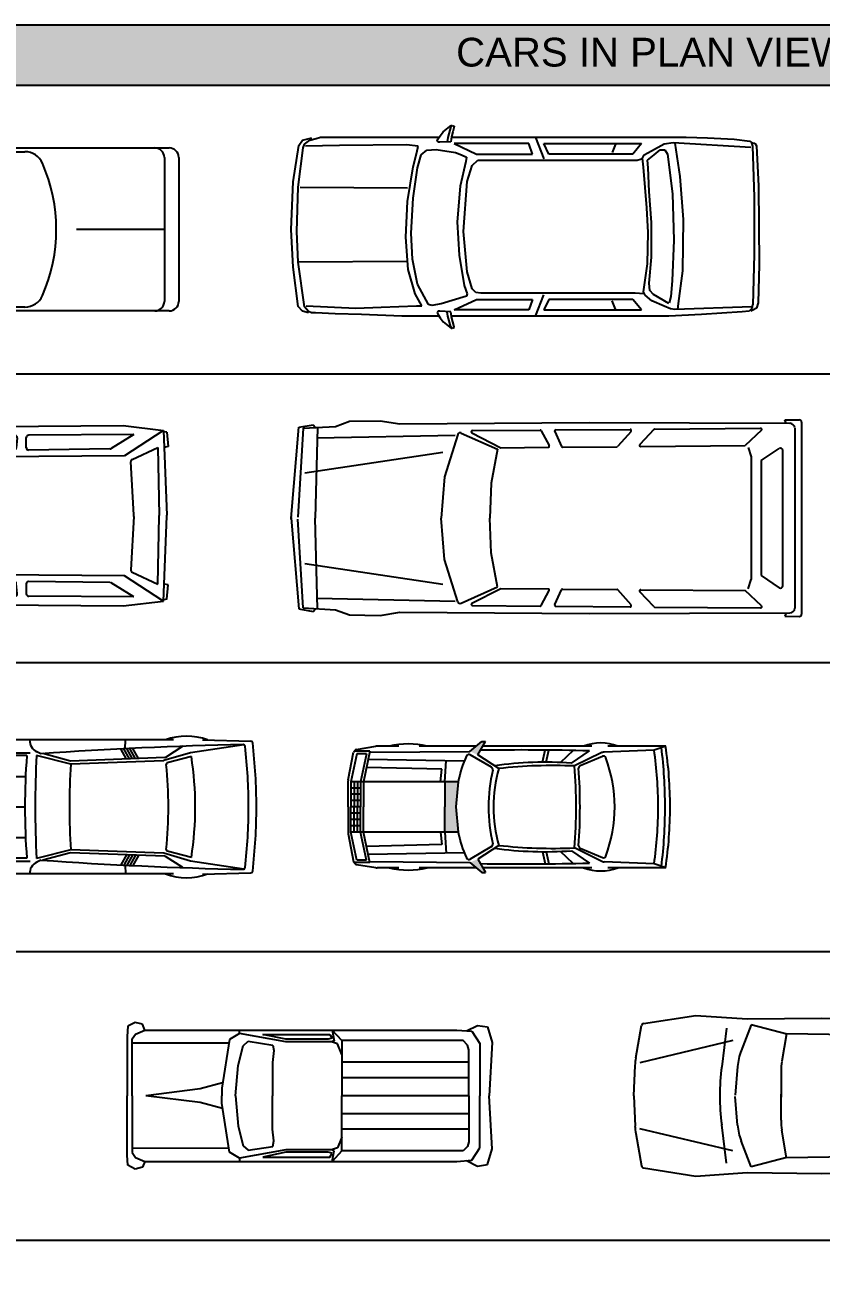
# Model space of a CAD drawing. Header units: millimetres. Extents: x 2646 to 50990, y 12226 to 40347.
# Drawn here: x 22013 to 30324, y 27421 to 40347 of the extents above; entities that cross this region are included whole.
import ezdxf

# ---------------------------------------------------------------- set-up
doc = ezdxf.new("R2010")
doc.units = ezdxf.units.MM
doc.layers.add('www.cad-blocks.net', color=7, linetype='Continuous')
doc.styles.add('ATTR', font='romans.shx', dxfattribs={"width": 0.8, "height": 1.114828})
doc.styles.get("Standard").update_dxf_attribs({"font": 'arial.ttf'})

# ---------------------------------------------------------------- blocks, each defined once
blk = doc.blocks.new('A$C361F10BA')
for p, q in [((-0.02, 0.85), (4.48, 0.85)), ((1.3, 0.655), (0.734, 0.782)), ((1.33, 0.7), (0.836, 0.81)), ((0.836, 0.81), (2.974, 0.81)), ((1.53, 0.7), (1.036, 0.81)), ((2.58, 0.7), (2.58, 0.81)), ((-0.12, -0.75), (-0.12, 0.75)), ((0, -0.75), (0, 0.75)), ((1.33, 0.7), (2.58, 0.7)), ((4.43, 0.75), (4.43, -0.75)), ((4.58, 0.75), (4.58, -0.75)), ((4.43, 0), (3.511, 0)), ((1.3, -0.655), (0.734, -0.782)), ((1.33, -0.7), (0.836, -0.81)), ((1.53, -0.7), (1.036, -0.81)), ((2.58, -0.7), (1.33, -0.7)), ((2.58, -0.7), (2.58, -0.81)), ((4.48, -0.85), (-0.02, -0.85)), ((2.974, -0.81), (0.836, -0.81))]:
    blk.add_line(p, q)
for centre, radius, start, end in [((-0.02, 0.75), 0.1, 90, 180), ((0.1, 0.75), 0.1, 90, 180), ((0.836, 0.61), 0.2, 90, 156.261), ((2.974, 0.61), 0.2, 23.739, 90), ((4.33, 0.75), 0.1, 0, 90), ((4.48, 0.75), 0.1, 0, 90), ((2.223, 0), 1.715, 156.261, 203.739), ((2.323, 0), 1.215, 144.8298, 215.1702), ((1.587, 0), 1.215, 324.8298, 35.1702), ((1.587, 0), 1.715, 336.261, 23.739), ((-0.02, -0.75), 0.1, 180, 270), ((0.1, -0.75), 0.1, 180, 270), ((0.836, -0.61), 0.2, 203.739, 270), ((2.974, -0.61), 0.2, 270, 336.261), ((4.33, -0.75), 0.1, 270, 0), ((4.48, -0.75), 0.1, 270, 0)]:
    blk.add_arc(centre, radius, start, end)
blk = doc.blocks.new('A$C381B4D24')
for p, q in [((-0.244, 1.001), (-0.212, 1.042)), ((-0.212, 1.042), (-0.142, 1.096)), ((-0.133, 1.095), (-0.162, 0.981)), ((-0.142, 1.096), (-0.127, 1.108)), ((-0.12, 1.108), (-0.133, 1.095)), ((-0.127, 1.108), (-0.12, 1.108)), ((-0.11, 1.042), (-0.124, 0.989)), ((-0.119, 1.108), (-0.097, 1.101)), ((-0.097, 1.095), (-0.11, 1.042)), ((-0.097, 1.101), (-0.097, 1.095)), ((-1.719, 0.898), (-1.68, 0.953)), ((-1.68, 0.953), (-1.583, 0.977)), ((-1.672, 0.873), (-1.658, 0.914)), ((-1.658, 0.914), (-1.605, 0.955)), ((-1.605, 0.955), (-1.538, 0.971)), ((-1.538, 0.971), (-1.491, 0.987)), ((-1.491, 0.987), (-0.253, 0.987)), ((-0.596, 0.906), (-1.293, 0.898)), ((-0.473, 0.89), (-0.596, 0.906)), ((-0.274, 0.942), (-0.269, 0.963)), ((-0.269, 0.935), (-0.274, 0.942)), ((-0.269, 0.963), (-0.244, 1.001)), ((-0.263, 0.932), (-0.269, 0.935)), ((-0.246, 0.932), (-0.263, 0.932)), ((-0.131, 0.936), (-0.246, 0.932)), ((-0.162, 0.981), (-0.17, 0.938)), ((-0.128, 0.963), (-0.131, 0.936)), ((-0.124, 0.989), (-0.128, 0.963)), ((-0.124, 0.987), (2.324, 0.987)), ((0.682, 0.92), (-0.097, 0.92)), ((-0.097, 0.92), (0.136, 0.809)), ((0.721, 0.809), (0.682, 0.92)), ((0.753, 0.983), (0.838, 0.761)), ((0.838, 0.92), (1.857, 0.92)), ((0.89, 0.809), (0.838, 0.92)), ((1.585, 0.912), (1.552, 0.825)), ((1.857, 0.92), (1.766, 0.809)), ((1.961, 0.844), (2.095, 0.916)), ((2.095, 0.916), (2.188, 0.93)), ((2.188, 0.93), (2.998, 0.88)), ((2.206, 0.923), (2.258, 0.574)), ((2.324, 0.987), (2.546, 0.978)), ((2.546, 0.978), (2.826, 0.963)), ((2.826, 0.963), (2.989, 0.944)), ((2.989, 0.944), (3.007, 0.929)), ((2.998, 0.93), (3.039, 0.923)), ((3.007, 0.929), (3.015, 0.893)), ((3.039, 0.923), (3.056, 0.894)), ((-1.777, 0.52), (-1.719, 0.898)), ((-1.725, 0.465), (-1.672, 0.873)), ((-1.293, 0.898), (-1.648, 0.89)), ((-0.524, 0.677), (-0.486, 0.827)), ((-0.486, 0.827), (-0.473, 0.89)), ((-0.481, 0.666), (-0.442, 0.801)), ((-0.442, 0.801), (-0.383, 0.849)), ((-0.383, 0.849), (-0.286, 0.856)), ((-0.286, 0.856), (-0.085, 0.825)), ((-0.085, 0.825), (-0.019, 0.801)), ((-0.019, 0.801), (0.032, 0.777)), ((0.032, 0.777), (0.026, 0.73)), ((0.136, 0.809), (0.721, 0.809)), ((1.766, 0.809), (0.89, 0.809)), ((1.868, 0.766), (1.885, 0.802)), ((1.885, 0.802), (1.961, 0.844)), ((1.92, 0.745), (1.99, 0.802)), ((1.99, 0.802), (2.054, 0.852)), ((2.054, 0.852), (2.101, 0.852)), ((2.101, 0.852), (2.13, 0.809)), ((2.13, 0.809), (2.182, 0.396)), ((3.015, 0.893), (3.033, 0.361)), ((3.056, 0.894), (3.08, 0.475)), ((-0.583, 0.314), (-0.524, 0.677)), ((-0.526, 0.349), (-0.481, 0.666)), ((0.026, 0.73), (-0.033, 0.476)), ((0.039, 0.523), (0.091, 0.69)), ((0.091, 0.69), (0.149, 0.746)), ((0.149, 0.746), (1.812, 0.746)), ((1.812, 0.746), (1.857, 0.761)), ((1.879, 0.674), (1.868, 0.766)), ((1.914, 0.247), (1.879, 0.674)), ((1.926, 0.666), (1.92, 0.745)), ((1.938, 0.417), (1.926, 0.666)), ((-1.797, 0.023), (-1.777, 0.52)), ((0, 0), (0.039, 0.523)), ((2.258, 0.574), (2.293, 0.126)), ((-1.738, 0), (-1.725, 0.465)), ((-1.706, 0.464), (-0.583, 0.456)), ((-0.033, 0.476), (-0.065, 0.103)), ((1.961, 0.097), (1.938, 0.417)), ((2.182, 0.396), (2.194, -0.088)), ((3.08, 0.475), (3.085, -0.344)), ((-0.602, -0.056), (-0.583, 0.314)), ((-0.546, -0.016), (-0.526, 0.349)), ((3.033, 0.361), (3.033, -0.237)), ((1.926, -0.009), (1.914, 0.247)), ((-1.777, -0.371), (-1.797, 0.023)), ((-1.725, -0.318), (-1.738, 0)), ((-0.065, 0.103), (-0.046, -0.246)), ((0.039, -0.42), (0, 0)), ((1.961, -0.265), (1.961, 0.097)), ((2.293, 0.126), (2.287, -0.408)), ((-0.576, -0.395), (-0.602, -0.056)), ((-0.533, -0.286), (-0.546, -0.016)), ((1.92, -0.337), (1.926, -0.009)), ((2.194, -0.088), (2.177, -0.514)), ((-0.046, -0.246), (0.006, -0.563)), ((3.033, -0.237), (3.021, -0.764)), ((-1.726, -0.782), (-1.777, -0.371)), ((-1.658, -0.783), (-1.725, -0.318)), ((-1.719, -0.316), (-0.596, -0.308)), ((-0.481, -0.547), (-0.533, -0.286)), ((1.879, -0.628), (1.92, -0.337)), ((1.938, -0.536), (1.961, -0.265)), ((3.085, -0.344), (3.074, -0.742)), ((-0.505, -0.648), (-0.576, -0.395)), ((0.091, -0.595), (0.039, -0.42)), ((2.177, -0.514), (2.165, -0.678)), ((2.287, -0.408), (2.241, -0.749)), ((-0.364, -0.761), (-0.481, -0.547)), ((0.006, -0.563), (0.039, -0.65)), ((0.13, -0.634), (0.091, -0.595)), ((0.182, -0.642), (0.13, -0.634)), ((1.793, -0.642), (0.182, -0.642)), ((1.883, -0.65), (1.793, -0.642)), ((1.897, -0.664), (1.879, -0.628)), ((1.943, -0.614), (1.938, -0.536)), ((1.984, -0.657), (1.943, -0.614)), ((-1.642, -0.774), (-1.125, -0.797)), ((-0.86, -0.789), (-0.492, -0.774)), ((-0.434, -0.774), (-0.505, -0.648)), ((-0.492, -0.774), (-0.434, -0.774)), ((-0.331, -0.769), (-0.364, -0.761)), ((-0.234, -0.753), (-0.331, -0.769)), ((0.032, -0.674), (-0.234, -0.753)), ((-0.097, -0.817), (0.136, -0.706)), ((0.039, -0.65), (0.032, -0.674)), ((0.136, -0.706), (0.721, -0.706)), ((0.721, -0.706), (0.682, -0.817)), ((0.753, -0.88), (0.838, -0.658)), ((0.89, -0.706), (0.838, -0.817)), ((1.766, -0.706), (0.89, -0.706)), ((1.585, -0.809), (1.552, -0.722)), ((1.857, -0.817), (1.766, -0.706)), ((1.967, -0.721), (1.897, -0.664)), ((2.095, -0.778), (1.967, -0.721)), ((2.142, -0.749), (1.984, -0.657)), ((2.165, -0.678), (2.147, -0.742)), ((2.241, -0.749), (2.235, -0.813)), ((3.017, -0.764), (3.01, -0.803)), ((3.074, -0.742), (3.056, -0.799)), ((-1.68, -0.829), (-1.726, -0.782)), ((-1.616, -0.845), (-1.68, -0.829)), ((-1.618, -0.832), (-1.658, -0.783)), ((-1.585, -0.848), (-1.618, -0.832)), ((-1.545, -0.848), (-1.585, -0.848)), ((-1.338, -0.856), (-1.545, -0.848)), ((-1.064, -0.864), (-1.338, -0.856)), ((-1.125, -0.797), (-0.86, -0.789)), ((-0.643, -0.881), (-1.064, -0.864)), ((-0.397, -0.881), (-0.643, -0.881)), ((-0.256, -0.881), (-0.397, -0.881)), ((-0.269, -0.834), (-0.274, -0.841)), ((-0.274, -0.841), (-0.269, -0.862)), ((-0.263, -0.831), (-0.269, -0.834)), ((-0.269, -0.862), (-0.244, -0.9)), ((-0.246, -0.831), (-0.263, -0.831)), ((-0.131, -0.835), (-0.246, -0.831)), ((-0.244, -0.9), (-0.212, -0.941)), ((-0.162, -0.88), (-0.17, -0.837)), ((-0.133, -0.994), (-0.162, -0.88)), ((-0.128, -0.862), (-0.131, -0.835)), ((-0.124, -0.889), (-0.128, -0.862)), ((1.703, -0.881), (-0.125, -0.881)), ((-0.11, -0.941), (-0.124, -0.889)), ((0.682, -0.817), (-0.097, -0.817)), ((0.838, -0.817), (1.857, -0.817)), ((2.144, -0.881), (1.703, -0.881)), ((2.159, -0.806), (2.095, -0.778)), ((2.483, -0.864), (2.144, -0.881)), ((2.206, -0.813), (2.159, -0.806)), ((3.01, -0.785), (2.206, -0.813)), ((2.907, -0.837), (2.483, -0.864)), ((2.981, -0.829), (2.907, -0.837)), ((3.01, -0.803), (2.981, -0.829)), ((3.021, -0.82), (2.998, -0.828)), ((3.056, -0.799), (3.021, -0.82)), ((-0.212, -0.941), (-0.142, -0.995)), ((-0.142, -0.995), (-0.127, -1.007)), ((-0.12, -1.007), (-0.133, -0.994)), ((-0.127, -1.007), (-0.12, -1.007)), ((-0.119, -1.007), (-0.097, -1)), ((-0.097, -0.994), (-0.11, -0.941)), ((-0.097, -1), (-0.097, -0.994))]:
    blk.add_line(p, q)
blk = doc.blocks.new('A$C4BBF0185')
for p, q in [((-0.286, 0.99), (-0.197, 0.993)), ((-0.279, 0.784), (-0.286, 0.99)), ((-0.197, 0.993), (-0.188, 0.821)), ((-0.191, 0.889), (0.692, 0.917)), ((0.692, 0.917), (3.193, 0.936)), ((3.193, 0.936), (3.615, 0.886)), ((-0.836, 0.272), (-0.771, 0.828)), ((-0.694, 0.824), (-0.752, 0.357)), ((-0.723, 0.872), (-0.282, 0.886)), ((-0.543, 0.844), (-0.694, 0.824)), ((-0.523, 0.883), (-0.543, 0.844)), ((-0.366, 0.786), (-0.381, 0.783)), ((0.65, 0.826), (-0.33, 0.804)), ((0.155, 0.599), (-0.284, 0.777)), ((0.203, 0.647), (-0.157, 0.808)), ((0.675, 0.804), (0.688, 0.68)), ((0.992, 0.69), (0.996, 0.805)), ((2.063, 0.835), (1.021, 0.828)), ((2.088, 0.807), (2.078, 0.701)), ((2.182, 0.706), (2.183, 0.811)), ((3.306, 0.842), (2.208, 0.836)), ((3.306, 0.842), (3.069, 0.696)), ((3.608, 0.882), (3.208, 0.622)), ((3.615, 0.886), (3.649, 0.002)), ((3.648, 0.867), (3.617, 0.872)), ((3.648, 0.867), (3.663, 0.718)), ((-0.486, 0.708), (-0.521, 0.646)), ((0.663, 0.652), (0.203, 0.647)), ((2.054, 0.679), (1.017, 0.664)), ((3.056, 0.693), (2.207, 0.681)), ((3.287, 0.584), (3.556, 0.708)), ((3.556, 0.708), (3.57, -0.001)), ((3.663, 0.718), (3.622, 0.709)), ((-0.521, 0.646), (-0.564, 0.274)), ((0.091, 0.626), (0.026, 0.291)), ((3.208, 0.622), (0.155, 0.599)), ((3.304, 0.004), (3.273, 0.56)), ((-0.798, 0.33), (-0.809, 0.209)), ((-0.752, 0.357), (-0.798, 0.33)), ((0.026, 0.291), (0, -0.008)), ((0.026, -0.298), (0, 0)), ((3.304, -0.012), (3.273, -0.568)), ((3.556, -0.716), (3.57, -0.007)), ((3.615, -0.894), (3.649, -0.01)), ((-0.798, -0.338), (-0.809, -0.217)), ((-0.836, -0.28), (-0.771, -0.836)), ((-0.752, -0.365), (-0.798, -0.338)), ((-0.694, -0.832), (-0.752, -0.365)), ((-0.521, -0.654), (-0.564, -0.282)), ((0.091, -0.633), (0.026, -0.298)), ((0.155, -0.607), (-0.284, -0.785)), ((3.208, -0.63), (0.155, -0.607)), ((3.608, -0.89), (3.208, -0.63)), ((3.287, -0.592), (3.556, -0.716)), ((-0.486, -0.716), (-0.521, -0.654)), ((0.203, -0.655), (-0.157, -0.816)), ((0.663, -0.66), (0.203, -0.655)), ((0.675, -0.812), (0.688, -0.688)), ((0.992, -0.698), (0.996, -0.813)), ((2.054, -0.686), (1.017, -0.672)), ((2.088, -0.815), (2.078, -0.709)), ((2.182, -0.714), (2.183, -0.819)), ((3.056, -0.701), (2.207, -0.689)), ((3.306, -0.85), (3.069, -0.704)), ((3.663, -0.726), (3.622, -0.717)), ((3.648, -0.875), (3.663, -0.726)), ((-0.723, -0.88), (-0.282, -0.894)), ((-0.543, -0.852), (-0.694, -0.832)), ((-0.523, -0.891), (-0.543, -0.852)), ((-0.366, -0.794), (-0.381, -0.791)), ((0.65, -0.834), (-0.33, -0.811)), ((-0.279, -0.792), (-0.286, -0.998)), ((-0.197, -1.001), (-0.188, -0.829)), ((-0.191, -0.897), (0.692, -0.925)), ((2.063, -0.843), (1.021, -0.836)), ((3.306, -0.85), (2.208, -0.844)), ((3.193, -0.944), (3.615, -0.894)), ((3.648, -0.875), (3.617, -0.88)), ((-0.286, -0.998), (-0.197, -1.001)), ((0.692, -0.925), (3.193, -0.944))]:
    blk.add_line(p, q)
for centre, radius, start, end in [((-0.722, 0.822), 0.05, 91.8164, 173.4043), ((-0.355, 0.636), 0.15, 99.8923, 151.0161), ((-0.34, 0.638), 0.15, 67.9422, 99.8923), ((-0.329, 0.729), 0.075, 91.328, 118.506), ((0.65, 0.801), 0.025, 6.0612, 90.3434), ((1.021, 0.803), 0.025, 90.3434, 177.5285), ((2.063, 0.81), 0.025, 354.6952, 90.3434), ((2.208, 0.811), 0.025, 90.3434, 179.4021), ((0.663, 0.677), 0.025, 270.6505, 6.0612), ((1.017, 0.689), 0.025, 177.5285, 270.8029), ((2.053, 0.704), 0.025, 270.8029, 354.6952), ((2.207, 0.706), 0.025, 179.4021, 270.8029), ((3.056, 0.718), 0.025, 270.8029, 301.6421), ((3.298, 0.562), 0.025, 114.8035, 183.2131), ((1.549, -0.004), 2.4, 173.4043, 186.5957), ((1.82, -0.004), 2.4, 173.3562, 186.6438), ((1.581, -0.004), 2.4, 174.9171, 185.0829), ((3.154, -0.004), 0.15, 356.7869, 3.2131), ((3.499, -0.004), 0.15, 357.7943, 2.2057), ((3.42, -0.004), 0.15, 358.8622, 1.1378), ((3.298, -0.57), 0.025, 176.7869, 245.1965), ((-0.355, -0.644), 0.15, 208.9839, 260.1077), ((0.663, -0.685), 0.025, 353.9388, 89.3495), ((1.017, -0.697), 0.025, 89.1971, 182.4715), ((2.053, -0.711), 0.025, 5.3048, 89.1971), ((2.207, -0.714), 0.025, 89.1971, 180.5979), ((3.056, -0.726), 0.025, 58.3579, 89.1971), ((-0.722, -0.83), 0.05, 186.5957, 268.1836), ((-0.34, -0.646), 0.15, 260.1077, 292.0578), ((-0.329, -0.737), 0.075, 241.494, 268.672), ((0.65, -0.809), 0.025, 269.6566, 353.9388), ((1.021, -0.811), 0.025, 182.4715, 269.6566), ((2.063, -0.818), 0.025, 269.6566, 5.3048), ((2.208, -0.819), 0.025, 180.5979, 269.6566)]:
    blk.add_arc(centre, radius, start, end)
blk = doc.blocks.new('A$C677F715D')
for p, q in [((-2.073, 0), (-1.993, 0.948)), ((-1.948, 0.938), (-2.003, 0.01)), ((-1.993, 0.948), (-1.843, 0.974)), ((-1.948, 0.938), (-1.613, 0.956)), ((-1.843, 0.974), (-1.823, 0.948)), ((-1.801, 0.947), (-1.823, 0.001)), ((-1.613, 0.956), (-1.466, 1.01)), ((-1.466, 1.01), (-1.147, 1.014)), ((-1.147, 1.014), (-0.939, 0.983)), ((-0.939, 0.983), (1.035, 0.996)), ((-0.182, 0.913), (0.523, 0.918)), ((0.535, 0.912), (0.617, 0.757)), ((0.687, 0.92), (1.463, 0.926)), ((1.035, 0.996), (3.131, 0.989)), ((1.473, 0.905), (1.336, 0.749)), ((1.709, 0.924), (1.564, 0.768)), ((1.719, 0.928), (2.825, 0.937)), ((2.834, 0.916), (2.665, 0.757)), ((3.077, 1.024), (3.228, 1.025)), ((3.09, 0.989), (3.077, 1.024)), ((3.181, 0.94), (3.181, -0.939)), ((3.253, 1.001), (3.253, -1)), ((-1.805, 0.836), (-0.364, 0.867)), ((-0.334, 0.873), (-0.475, 0.43)), ((-0.3, 0.888), (0.08, 0.718)), ((-0.188, 0.889), (0.115, 0.735)), ((0.676, 0.902), (0.747, 0.747)), ((-1.93, 0.474), (-0.49, 0.689)), ((0.08, 0.718), (0.013, 0.364)), ((0.115, 0.735), (0.606, 0.739)), ((0.759, 0.74), (1.326, 0.745)), ((1.573, 0.747), (2.665, 0.757)), ((2.695, 0.737), (2.727, 0.641)), ((2.83, 0.6), (3.018, 0.727)), ((3.057, -0.705), (3.057, 0.706)), ((2.727, 0.641), (2.727, -0.64)), ((2.83, 0.6), (2.83, -0.599)), ((-0.475, 0.43), (-0.509, 0.001)), ((0.013, 0.364), (0, 0.001)), ((-2.073, 0), (-1.993, -0.947)), ((-1.801, -0.946), (-1.823, 0)), ((0.013, -0.363), (0, 0)), ((-1.948, -0.937), (-2.003, -0.009)), ((-0.475, -0.43), (-0.509, -0.001)), ((0.08, -0.717), (0.013, -0.363)), ((-1.93, -0.473), (-0.49, -0.688)), ((-0.334, -0.872), (-0.475, -0.43)), ((2.695, -0.737), (2.727, -0.64)), ((2.83, -0.599), (3.018, -0.726)), ((-0.3, -0.888), (0.08, -0.717)), ((-0.188, -0.888), (0.115, -0.734)), ((0.115, -0.734), (0.606, -0.738)), ((0.535, -0.911), (0.617, -0.756)), ((0.676, -0.901), (0.747, -0.747)), ((0.759, -0.739), (1.326, -0.744)), ((1.473, -0.904), (1.336, -0.748)), ((1.709, -0.923), (1.564, -0.767)), ((1.573, -0.746), (2.665, -0.756)), ((2.834, -0.915), (2.665, -0.756)), ((-1.805, -0.835), (-0.364, -0.866)), ((-1.993, -0.947), (-1.843, -0.973)), ((-1.948, -0.937), (-1.613, -0.955)), ((-1.843, -0.973), (-1.823, -0.948)), ((-1.613, -0.955), (-1.466, -1.009)), ((-1.466, -1.009), (-1.147, -1.014)), ((-1.147, -1.014), (-0.939, -0.982)), ((-0.939, -0.982), (1.035, -0.996)), ((-0.182, -0.912), (0.523, -0.917)), ((0.687, -0.919), (1.463, -0.925)), ((1.035, -0.996), (3.131, -0.988)), ((1.719, -0.927), (2.825, -0.936)), ((3.09, -0.988), (3.077, -1.023)), ((3.077, -1.023), (3.228, -1.024))]:
    blk.add_line(p, q)
for centre, radius, start, end in [((-0.182, 0.9), 0.0125, 90.47, 243.0618), ((0.524, 0.906), 0.0125, 28.0234, 90.47), ((0.687, 0.907), 0.0125, 90.47, 204.8676), ((1.463, 0.914), 0.0125, 318.6635, 90.47), ((1.719, 0.916), 0.0125, 90.47, 137.028), ((2.825, 0.925), 0.0125, 313.2255, 90.47), ((3.131, 0.939), 0.05, 1.5342, 89.7858), ((3.228, 1), 0.025, 2.5283, 90.3442), ((-0.31, 0.866), 0.025, 65.7961, 162.2571), ((0.606, 0.751), 0.0125, 270.4955, 28.0234), ((0.758, 0.753), 0.0125, 204.8676, 270.4955), ((1.326, 0.758), 0.0125, 270.4955, 318.6635), ((1.573, 0.76), 0.0125, 137.028, 270.4955), ((3.032, 0.706), 0.025, 0, 123.9199), ((-1.81, 0), 0.0125, 178.7004, 181.2996), ((-0.496, 0), 0.0125, 175.5855, 184.4145), ((0.012, 0), 0.0125, 177.991, 182.009), ((0.606, -0.751), 0.0125, 331.9766, 89.5045), ((0.758, -0.752), 0.0125, 89.5045, 155.1324), ((1.326, -0.757), 0.0125, 41.3365, 89.5045), ((1.573, -0.759), 0.0125, 89.5045, 222.972), ((3.032, -0.705), 0.025, 236.0801, 0), ((-0.31, -0.865), 0.025, 197.7429, 294.2039), ((-0.182, -0.899), 0.0125, 116.9382, 269.53), ((0.687, -0.906), 0.0125, 155.1324, 269.53), ((1.463, -0.913), 0.0125, 269.53, 41.3365), ((0.524, -0.905), 0.0125, 269.53, 331.9766), ((1.719, -0.915), 0.0125, 222.972, 269.53), ((2.825, -0.924), 0.0125, 269.53, 46.7745), ((3.131, -0.938), 0.05, 270.2142, 358.4658), ((3.228, -0.999), 0.025, 269.6558, 357.4717)]:
    blk.add_arc(centre, radius, start, end)
for p in [(-2.075, 0.009), (-2.075, -0.008)]:
    blk.add_point(p)
blk = doc.blocks.new('A$C47833FDF')
at = {"linetype": 'Continuous'}
for p, q in [((-0.974, 0.666), (-1.34, 0.595)), ((1.088, 0.699), (-0.706, 0.699)), ((0.583, 0.607), (0.585, 0.699)), ((1.821, 0.649), (1.264, 0.566)), ((1.388, 0.701), (1.893, 0.687)), ((-1.408, 0), (-1.371, 0.56)), ((-1.321, 0), (-1.271, 0.581)), ((-1.284, 0), (-1.235, 0.566)), ((-1.271, 0.581), (-1.235, 0.566)), ((-1.235, 0.566), (-0.409, 0.566)), ((-0.444, 0.535), (-1.215, 0.535)), ((-1.215, 0.535), (-1.215, 0)), ((0.014, 0.447), (-0.342, 0.537)), ((-0.296, 0.554), (-0.34, 0.575)), ((0.013, 0.479), (-0.277, 0.556)), ((0.596, 0.5), (0.537, 0.605)), ((0.627, 0.501), (0.568, 0.606)), ((0.659, 0.502), (0.6, 0.608)), ((0.69, 0.503), (0.631, 0.609)), ((0.722, 0.505), (0.662, 0.611)), ((1.264, 0.566), (0.985, 0.483)), ((1.185, 0.633), (1.003, 0.517)), ((1.274, 0.526), (1.021, 0.46)), ((0.995, 0.515), (0.013, 0.479)), ((0.981, 0.482), (0.014, 0.447)), ((-1.296, 0.29), (-1.257, 0.318)), ((-1.252, 0.373), (-1.289, 0.376)), ((-1.257, 0.318), (-0.457, 0.318)), ((-1.408, 0), (-1.371, -0.56)), ((-1.321, 0), (-1.271, -0.581)), ((-1.321, 0), (-1.284, 0)), ((-1.284, 0), (-0.464, 0)), ((-1.284, 0), (-1.235, -0.566)), ((-1.215, -0.535), (-1.215, 0)), ((-1.296, -0.29), (-1.257, -0.318)), ((-1.252, -0.373), (-1.289, -0.376)), ((-1.257, -0.318), (-0.457, -0.318)), ((0.014, -0.447), (-0.342, -0.537)), ((0.013, -0.479), (-0.277, -0.556)), ((0.995, -0.515), (0.013, -0.479)), ((0.981, -0.482), (0.014, -0.447)), ((0.596, -0.5), (0.537, -0.605)), ((0.627, -0.501), (0.568, -0.606)), ((0.659, -0.502), (0.6, -0.608)), ((0.69, -0.503), (0.631, -0.609)), ((0.722, -0.505), (0.662, -0.611)), ((1.264, -0.566), (0.985, -0.483)), ((1.185, -0.633), (1.003, -0.517)), ((1.274, -0.526), (1.021, -0.46)), ((-0.974, -0.666), (-1.34, -0.595)), ((-1.271, -0.581), (-1.235, -0.566)), ((-1.235, -0.566), (-0.409, -0.566)), ((-0.444, -0.535), (-1.215, -0.535)), ((-0.296, -0.554), (-0.34, -0.575)), ((0.583, -0.607), (0.585, -0.699)), ((1.821, -0.649), (1.264, -0.566)), ((1.088, -0.699), (-0.706, -0.699)), ((1.388, -0.701), (1.893, -0.687))]:
    blk.add_line(p, q, dxfattribs=at)
for centre, radius, start, end in [((-0.771, 0.029), 0.679, 80.7862, 112.9245), ((-0.28, 0.697), 0.135, 178.9666, 244.0597), ((2.715, -42.387), 43.047, 91.2008, 94.0118), ((1.223, 0.12), 0.619, 69.1617, 110.8076), ((1.814, 0.63), 0.0202, 6.7341, 91.2008), ((1.893, 0.667), 0.0202, 6.6497, 88.4331), ((-3.825, 0), 5.777, 360, 6.6497), ((-1.333, 0.558), 0.0383, 100.6861, 176.2189), ((6.613, 0), 7.077, 175.6629, 180), ((8.888, 0), 9.245, 176.6699, 180), ((-2.171, 0), 3.485, 360, 8.6857), ((-3.523, 0), 5.394, 360, 6.7341), ((6.919, 0), 6.919, 176.2943, 180), ((0.981, 0.498), 0.0156, 272.0869, 286.6501), ((0.995, 0.53), 0.0156, 272.0869, 302.4819), ((1.025, 0.445), 0.0156, 104.6125, 186.1759), ((-3.09, 0), 4.124, 360, 6.1759), ((6.613, 0), 7.077, 180, 184.3371), ((8.888, 0), 9.245, 180, 183.3301), ((6.919, 0), 6.919, 180, 183.7057), ((-3.09, 0), 4.124, 353.8241, 360), ((-2.171, 0), 3.485, 351.3143, 360), ((-3.523, 0), 5.394, 353.2659, 360), ((-3.825, 0), 5.777, 353.3503, 360), ((0.981, -0.498), 0.0156, 73.3499, 87.9131), ((0.995, -0.53), 0.0156, 57.5181, 87.9131), ((1.025, -0.445), 0.0156, 173.8241, 255.3875), ((-1.333, -0.558), 0.0383, 183.7811, 259.3139), ((-0.28, -0.697), 0.135, 115.9403, 181.0334), ((2.715, 42.387), 43.047, 265.9882, 268.7992), ((1.814, -0.63), 0.0202, 268.7992, 353.2659), ((-0.771, -0.029), 0.679, 247.0755, 279.2138), ((1.223, -0.12), 0.619, 249.1924, 290.8384), ((1.893, -0.667), 0.0202, 271.5669, 353.3503)]:
    blk.add_arc(centre, radius, start, end, dxfattribs=at)
at = {"style": 'ATTR', "width": 0.8, "flags": 9}
blk.add_attdef('ESTCODE', (-1.408, 0), '', height=0.000713, rotation=180, dxfattribs=at)
blk = doc.blocks.new('A$C682073C8')
at = {"linetype": 'Continuous'}
for p, q in [((-1.51, 0.58), (-1.388, 0.684)), ((-1.428, 0.543), (-1.348, 0.684)), ((-1.388, 0.684), (-1.348, 0.684)), ((-2.78, 0.282), (-2.724, 0.571)), ((-2.69, 0.555), (-2.752, 0.263)), ((-2.554, 0.581), (-2.72, 0.581)), ((-2.694, 0.6), (-2.493, 0.633)), ((-2.59, 0.555), (-2.69, 0.555)), ((-2.59, 0.555), (-2.652, 0.263)), ((-2.554, 0.581), (-2.622, 0.263)), ((-2.557, 0.57), (-1.51, 0.58)), ((-2.251, 0.635), (-2.478, 0.635)), ((-1.445, 0.635), (-2.04, 0.635)), ((-1.286, 0.414), (-1.508, 0.544)), ((-1.209, 0.401), (-1.428, 0.543)), ((-0.237, 0.635), (-1.376, 0.635)), ((-0.755, 0.467), (-0.727, 0.593)), ((-0.714, 0.467), (-0.686, 0.593)), ((-0.432, 0.589), (-0.565, 0.464)), ((-0.451, 0.457), (-0.263, 0.585)), ((-0.142, 0.564), (-0.42, 0.428)), ((-0.361, 0.431), (-0.128, 0.528)), ((0.411, 0.593), (-0.11, 0.572)), ((0.532, 0.635), (-0.072, 0.635)), ((0.532, 0.635), (0.411, 0.593)), ((-1.805, 0.393), (-2.59, 0.413)), ((-1.57, 0.478), (-2.572, 0.496)), ((-1.818, 0.263), (-1.805, 0.393)), ((-1.771, 0.263), (-1.758, 0.481)), ((-2.781, 0), (-2.781, 0.273)), ((-2.752, 0.263), (-2.752, 0)), ((-1.633, 0.263), (-2.752, 0.263)), ((-2.718, 0.263), (-2.718, 0)), ((-2.685, 0.263), (-2.685, 0)), ((-2.652, 0.263), (-2.652, 0)), ((-2.622, 0.263), (-2.622, 0)), ((-1.771, 0.263), (-1.771, 0)), ((-1.633, 0.263), (-1.659, 0)), ((-2.652, 0.197), (-2.752, 0.197)), ((-2.652, 0.132), (-2.752, 0.132)), ((-2.781, 0), (-2.781, -0.273)), ((-2.652, 0.066), (-2.752, 0.066)), ((-2.652, 0), (-2.752, 0)), ((-2.752, -0.263), (-2.752, 0)), ((-2.718, -0.263), (-2.718, 0)), ((-2.685, -0.263), (-2.685, 0)), ((-2.652, -0.263), (-2.652, 0)), ((-2.622, -0.263), (-2.622, 0)), ((-1.771, -0.263), (-1.771, 0)), ((-1.659, 0), (-1.633, -0.263)), ((-2.652, -0.066), (-2.752, -0.066)), ((-2.652, -0.132), (-2.752, -0.132)), ((-2.652, -0.197), (-2.752, -0.197)), ((-2.78, -0.282), (-2.724, -0.571)), ((-1.633, -0.263), (-2.752, -0.263)), ((-2.69, -0.555), (-2.752, -0.263)), ((-2.59, -0.555), (-2.652, -0.263)), ((-2.554, -0.581), (-2.622, -0.263)), ((-1.818, -0.263), (-1.805, -0.393)), ((-1.771, -0.263), (-1.758, -0.481)), ((-1.805, -0.393), (-2.59, -0.413)), ((-1.57, -0.478), (-2.572, -0.496)), ((-1.286, -0.414), (-1.508, -0.544)), ((-1.209, -0.401), (-1.428, -0.543)), ((-0.755, -0.467), (-0.727, -0.593)), ((-0.714, -0.467), (-0.686, -0.593)), ((-0.432, -0.589), (-0.565, -0.464)), ((-0.451, -0.457), (-0.263, -0.585)), ((-0.142, -0.564), (-0.42, -0.428)), ((-0.361, -0.431), (-0.128, -0.528)), ((-2.554, -0.581), (-2.72, -0.581)), ((-2.694, -0.6), (-2.493, -0.633)), ((-2.59, -0.555), (-2.69, -0.555)), ((-2.557, -0.57), (-1.51, -0.58)), ((-2.251, -0.635), (-2.478, -0.635)), ((-1.445, -0.635), (-2.04, -0.635)), ((-1.51, -0.58), (-1.388, -0.684)), ((-1.428, -0.543), (-1.348, -0.684)), ((-0.237, -0.635), (-1.376, -0.635)), ((0.411, -0.593), (-0.11, -0.572)), ((0.532, -0.635), (-0.072, -0.635)), ((0.532, -0.635), (0.411, -0.593)), ((-1.388, -0.684), (-1.348, -0.684))]:
    blk.add_line(p, q, dxfattribs=at)
for centre, radius, start, end in [((-2.154, -0.189), 0.847, 76.4679, 103.5321), ((-0.146, 0.162), 0.505, 69.2613, 110.7387), ((-2.688, 0.564), 0.0366, 99.5555, 168.9219), ((-2.478, 0.542), 0.0932, 90, 99.5555), ((-0.341, 0), 1.319, 156.2323, 168.4871), ((-1.522, 0.52), 0.0277, 59.6014, 156.2323), ((-0.97, -26.413), 27.007, 88.4985, 90.9138), ((-0.106, 0.49), 0.0817, 92.3222, 116.0777), ((-0.118, 0.504), 0.0264, 20.6689, 112.6283), ((-3.642, 0), 4.096, 360, 8.3245), ((-4.512, 0), 5.038, 360, 7.0662), ((-3.75, 0), 4.328, 360, 8.4328), ((-1.3, 0.39), 0.0277, 346.5017, 59.6014), ((0.222, 0), 1.487, 164.3473, 180), ((-0.728, -3.189), 3.656, 85.6618, 98.2609), ((-0.642, -4.704), 5.136, 87.5218, 96.3432), ((-5.551, 0), 5.149, 360, 4.7655), ((-0.35, 0.407), 0.0264, 112.6283, 183.982), ((-6.195, 0), 5.833, 360, 3.982), ((-1.453, 0), 1.453, 360, 20.6689), ((-2.736, 0.273), 0.045, 168.9219, 180), ((0.324, 0), 1.642, 166.5017, 180), ((0.324, 0), 1.642, 180, 193.4983), ((0.222, 0), 1.487, 180, 195.6527), ((-5.551, 0), 5.149, 355.2345, 360), ((-6.195, 0), 5.833, 356.018, 360), ((-1.453, 0), 1.453, 339.3311, 360), ((-3.642, 0), 4.096, 351.6755, 360), ((-4.512, 0), 5.038, 352.9338, 360), ((-3.75, 0), 4.328, 351.5672, 360), ((-2.736, -0.273), 0.045, 180, 191.0781), ((-0.341, 0), 1.319, 191.5129, 203.7677), ((-1.3, -0.39), 0.0277, 300.3986, 13.4983), ((-0.728, 3.189), 3.656, 261.7391, 274.3382), ((-0.642, 4.704), 5.136, 263.6568, 272.4781), ((-0.35, -0.407), 0.0264, 176.018, 247.3717), ((-0.118, -0.504), 0.0264, 247.3717, 339.3311), ((-2.688, -0.564), 0.0366, 191.0781, 260.4445), ((-2.478, -0.542), 0.0932, 260.4445, 270), ((-2.154, 0.189), 0.847, 256.4679, 283.5321), ((-1.522, -0.52), 0.0277, 203.7677, 300.3986), ((-0.97, 26.413), 27.007, 269.0862, 271.5015), ((-0.146, -0.162), 0.505, 249.2613, 290.7387), ((-0.106, -0.49), 0.0817, 243.9223, 267.6778)]:
    blk.add_arc(centre, radius, start, end, dxfattribs=at)
for points in [[(-1.428, 0.543), (-1.51, 0.58), (-1.348, 0.684), (-1.388, 0.684)], [(-1.633, 0.263), (-1.659, 0), (-1.771, 0.263), (-1.771, -0.263)], [(-1.659, 0), (-1.633, -0.263), (-1.771, -0.263)], [(-1.428, -0.543), (-1.51, -0.58), (-1.348, -0.684), (-1.388, -0.684)]]:
    blk.add_solid(points, dxfattribs=at)
at = {"style": 'ATTR', "width": 0.8, "flags": 9}
blk.add_attdef('ESTCODE', (-2.781, 0), '', height=0.00071, rotation=180, dxfattribs=at)
blk = doc.blocks.new('A$C3C68065D')
for p, q in [((-1.51, 0.724), (-1.515, 0.618)), ((-1.434, 0.765), (-1.51, 0.724)), ((-1.357, 0.745), (-1.434, 0.765)), ((-1.428, 0.643), (-1.332, 0.684)), ((-1.332, 0.684), (-1.357, 0.745)), ((-1.332, 0.684), (1.923, 0.684)), ((-0.343, 0.65), (-0.449, 0.588)), ((-0.343, 0.65), (-0.343, 0.684)), ((0.138, 0.563), (-0.343, 0.65)), ((0.724, 0.575), (0.622, 0.684)), ((0.622, 0.684), (0.642, 0.573)), ((1.923, 0.684), (2.08, 0.672)), ((2.024, 0.676), (2.141, 0.734)), ((2.08, 0.672), (2.162, 0.544)), ((2.141, 0.734), (2.243, 0.718)), ((2.243, 0.718), (2.294, 0.554)), ((-1.515, 0.618), (-1.515, 0)), ((-1.464, 0.592), (-1.428, 0.643)), ((-1.464, 0), (-1.464, 0.592)), ((-0.455, 0.55), (-1.464, 0.547)), ((-0.449, 0.588), (-0.53, 0.078)), ((-0.357, 0.317), (-0.306, 0.521)), ((-0.306, 0.521), (-0.255, 0.568)), ((-0.255, 0.568), (0.004, 0.528)), ((0.138, 0.589), (-0.102, 0.64)), ((-0.102, 0.64), (0.597, 0.64)), ((0.004, 0.528), (0.014, 0.471)), ((0.581, 0.589), (0.138, 0.589)), ((0.617, 0.563), (0.138, 0.563)), ((0.622, 0.599), (0.581, 0.589)), ((0.597, 0.64), (0.622, 0.599)), ((0.642, 0.573), (0.617, 0.563)), ((0.679, 0.543), (0.617, 0.563)), ((0.724, 0.431), (0.679, 0.543)), ((1.988, 0.575), (0.724, 0.575)), ((0.724, 0.575), (0.724, 0)), ((2.035, 0.529), (1.988, 0.575)), ((2.05, 0.479), (2.035, 0.529)), ((2.162, 0.544), (2.162, 0)), ((2.294, 0.554), (2.26, 0)), ((0.014, 0.471), (0, 0.348)), ((2.05, 0), (2.05, 0.479)), ((-0.387, 0), (-0.357, 0.317)), ((0, 0.348), (0, 0)), ((2.05, 0.35), (0.724, 0.35)), ((-0.521, 0.133), (-0.754, 0.072)), ((2.05, 0.187), (0.724, 0.187)), ((-1.515, -0.618), (-1.515, 0)), ((-1.464, 0), (-1.464, -0.592)), ((-0.754, 0.072), (-1.321, 0)), ((-0.754, -0.072), (-1.321, 0)), ((-0.53, 0.078), (-0.53, 0)), ((-0.53, -0.078), (-0.53, 0)), ((-0.387, 0), (-0.357, -0.317)), ((0, -0.348), (0, 0)), ((2.05, 0), (0.724, 0)), ((0.724, -0.575), (0.724, 0)), ((2.05, 0), (2.05, -0.479)), ((2.162, -0.544), (2.162, 0)), ((2.294, -0.554), (2.26, 0)), ((-0.521, -0.133), (-0.754, -0.072)), ((-0.449, -0.588), (-0.53, -0.078)), ((2.05, -0.187), (0.724, -0.187)), ((-0.357, -0.317), (-0.306, -0.521)), ((0.014, -0.471), (0, -0.348)), ((2.05, -0.35), (0.724, -0.35)), ((0.004, -0.528), (0.014, -0.471)), ((0.724, -0.431), (0.679, -0.543)), ((2.05, -0.479), (2.035, -0.529)), ((-1.51, -0.724), (-1.515, -0.618)), ((-0.455, -0.55), (-1.464, -0.547)), ((-1.464, -0.592), (-1.428, -0.643)), ((-1.428, -0.643), (-1.332, -0.684)), ((-0.343, -0.65), (-0.449, -0.588)), ((0.138, -0.563), (-0.343, -0.65)), ((-0.306, -0.521), (-0.255, -0.568)), ((-0.255, -0.568), (0.004, -0.528)), ((0.138, -0.589), (-0.102, -0.64)), ((-0.102, -0.64), (0.597, -0.64)), ((0.617, -0.563), (0.138, -0.563)), ((0.581, -0.589), (0.138, -0.589)), ((0.622, -0.599), (0.581, -0.589)), ((0.597, -0.64), (0.622, -0.599)), ((0.679, -0.543), (0.617, -0.563)), ((0.642, -0.573), (0.617, -0.563)), ((0.622, -0.684), (0.642, -0.573)), ((0.724, -0.575), (0.622, -0.684)), ((1.988, -0.575), (0.724, -0.575)), ((2.035, -0.529), (1.988, -0.575)), ((2.08, -0.672), (2.162, -0.544)), ((2.243, -0.718), (2.294, -0.554)), ((-1.434, -0.765), (-1.51, -0.724)), ((-1.357, -0.745), (-1.434, -0.765)), ((-1.332, -0.684), (-1.357, -0.745)), ((-1.332, -0.684), (1.923, -0.684)), ((-0.343, -0.65), (-0.343, -0.684)), ((1.923, -0.684), (2.08, -0.672)), ((2.024, -0.676), (2.141, -0.734)), ((2.141, -0.734), (2.243, -0.718))]:
    blk.add_line(p, q)
blk = doc.blocks.new('A$C7B90696E')
for p, q in [((-2.247, 0.753), (-1.702, 0.837)), ((-1.702, 0.837), (-1.166, 0.802)), ((-1.166, 0.802), (-0.387, 0.81)), ((-0.387, 0.81), (0.061, 0.801)), ((0.061, -0.788), (0.061, 0.801)), ((0.087, 0.813), (2.258, 0.768)), ((0.821, 0.798), (0.938, 0.817)), ((0.949, 0.818), (1.286, 0.823)), ((1.442, 0.785), (1.307, 0.821)), ((-2.327, 0.395), (-2.268, 0.732)), ((-1.379, 0.704), (-1.43, 0.303)), ((-1.124, 0.741), (-1.227, 0.47)), ((-0.751, 0.644), (-1.124, 0.741)), ((-0.753, 0.647), (-0.802, 0.359)), ((-0.001, 0.635), (-0.753, 0.647)), ((0.099, 0.775), (2.245, 0.73)), ((0.099, -0.775), (0.099, 0.775)), ((0.147, 0.7), (0.573, 0.7)), ((0.643, 0.502), (0.625, 0.684)), ((1.431, 0.677), (1.375, 0.521)), ((1.474, 0.7), (2.218, 0.7)), ((2.245, 0.73), (2.245, -0.73)), ((2.282, 0.743), (2.282, -0.73)), ((-1.313, 0.575), (-2.286, 0.345)), ((0, 0.61), (0, -0.61)), ((1.375, 0.521), (0.643, 0.502)), ((0.147, 0.5), (0.606, 0.5)), ((1.424, 0.5), (2.218, 0.5)), ((-2.348, 0), (-2.335, 0.316)), ((-1.265, 0.306), (-1.289, 0.007)), ((0.147, 0.3), (2.218, 0.3)), ((-0.811, 0.256), (-0.81, -0.015)), ((-2.348, 0), (-2.335, -0.316)), ((-0.811, -0.256), (-0.81, 0.015)), ((0.147, 0.1), (2.218, 0.1)), ((-1.265, -0.306), (-1.289, -0.007)), ((0.147, -0.1), (2.218, -0.1)), ((-1.313, -0.575), (-2.286, -0.345)), ((-1.379, -0.704), (-1.43, -0.303)), ((-0.753, -0.647), (-0.802, -0.359)), ((0.147, -0.3), (2.218, -0.3)), ((-2.327, -0.395), (-2.268, -0.732)), ((-1.124, -0.741), (-1.227, -0.47)), ((0.147, -0.5), (0.606, -0.5)), ((0.643, -0.502), (0.625, -0.684)), ((1.375, -0.521), (0.643, -0.502)), ((1.408, -0.5), (2.218, -0.5)), ((-0.751, -0.644), (-1.124, -0.741)), ((-0.025, -0.635), (-0.753, -0.647)), ((1.431, -0.677), (1.375, -0.521)), ((-2.247, -0.753), (-1.702, -0.837)), ((0.087, -0.813), (2.258, -0.768)), ((0.099, -0.775), (2.245, -0.73)), ((0.147, -0.7), (0.598, -0.7)), ((1.474, -0.7), (2.218, -0.7)), ((-1.702, -0.837), (-1.166, -0.802)), ((-1.166, -0.802), (-0.387, -0.81)), ((-0.387, -0.81), (0.069, -0.801)), ((0.821, -0.798), (0.938, -0.817)), ((0.949, -0.818), (1.286, -0.823)), ((1.442, -0.785), (1.307, -0.821))]:
    blk.add_line(p, q)
for centre, radius, start, end in [((0.086, 0.788), 0.025, 88.8038, 180), ((0.951, 0.743), 0.075, 90.8398, 99.5481), ((1.287, 0.748), 0.075, 75.0266, 90.8398), ((-2.243, 0.728), 0.025, 98.8162, 170.103), ((2.257, 0.743), 0.025, 0, 88.8038), ((-0.025, 0.61), 0.025, 359.9392, 89.0846), ((-1.736, 0.292), 0.6, 170.103, 177.7232), ((-0.667, 0.256), 0.6, 159.1096, 175.2601), ((0.95, 0), 2.4, 172.7371, 187.2629), ((-0.211, 0.258), 0.6, 170.3377, 180.2366), ((-0.211, -0.258), 0.6, 179.7634, 189.6623), ((-1.736, -0.292), 0.6, 182.2768, 189.897), ((-0.667, -0.256), 0.6, 184.7399, 200.8904), ((-0.025, -0.61), 0.025, 270.9154, 0.0608), ((-2.243, -0.728), 0.025, 189.897, 261.1838), ((2.257, -0.743), 0.025, 271.1962, 0), ((0.086, -0.788), 0.025, 180, 271.1962), ((0.951, -0.743), 0.075, 260.4519, 269.1602), ((1.287, -0.748), 0.075, 269.1602, 284.9734)]:
    blk.add_arc(centre, radius, start, end)
blk = doc.blocks.new('FORMAT')
at = {"layer": 'www.cad-blocks.net', "true_color": 0x546d8e}
h = blk.add_hatch(color=155, dxfattribs=at)
h.set_gradient(color1=(68, 68, 68), color2=(84, 109, 142), tint=1)
h.paths.add_polyline_path([(4883, 40347), (4883, 39719), (50990, 39719), (50990, 40347)])
at = {"layer": 'www.cad-blocks.net', "color": 155, "true_color": 0x546d8e}
for p, q in [((4883, 40347), (50990, 40347)), ((4883, 39719), (50990, 39719)), ((4883, 39719), (50990, 39719)), ((5773, 36707), (50990, 36707)), ((5773, 33695), (50990, 33695)), ((5773, 30684), (50990, 30684)), ((5773, 27672), (50990, 27672))]:
    blk.add_line(p, q, dxfattribs=at)
blk.add_lwpolyline([(50990, 12614), (5773, 12614), (5773, 39719), (50990, 39719)], close=True, dxfattribs=at)
at = {"layer": 'www.cad-blocks.net', "insert": (26514, 40212), "char_height": 300, "attachment_point": 1}
blk.add_mtext_dynamic_manual_height_columns('{\\C255;\\c16777215;CARS IN PLAN VIEW}', width=25984.47, gutter_width=12.5, heights=[0], dxfattribs=at)

msp = doc.modelspace()

# ---------------------------------------------------------------- block references
at = {"xscale": 1000, "yscale": 1000, "zscale": 1000}
for name, p in [('A$C381B4D24', (26591, 38190)), ('A$C361F10BA', (19040, 38213)), ('A$C4BBF0185', (19846, 35231)), ('A$C677F715D', (26867, 35202)), ('A$C47833FDF', (22478, 32190)), ('A$C682073C8', (28169, 32190)), ('A$C7B90696E', (30716, 29178)), ('A$C3C68065D', (24598, 29178))]:
    msp.add_blockref(name, p, dxfattribs=at)
at = {"layer": 'www.cad-blocks.net'}
msp.add_blockref('FORMAT', (0, 0), dxfattribs=at)

doc.saveas('drawing.dxf')
